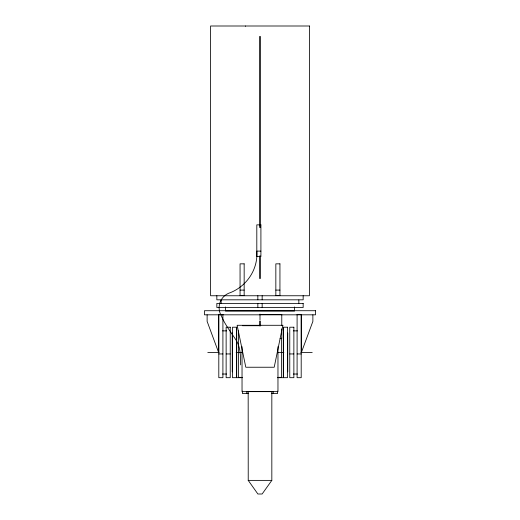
<?xml version="1.0" encoding="UTF-8"?>
<svg xmlns="http://www.w3.org/2000/svg" width="520" height="520" viewBox="0 0 520 520"><rect width="100%" height="100%" fill="white"/><g stroke="black" fill="none" stroke-linecap="round" stroke-linejoin="round"><path stroke-width="0.78" d="M271.83 480.382L262.132 494L257.875 494L248.228 480.382L248.17 391.476L271.83 391.476L271.83 480.382L248.17 480.382M260.91 251.108L256.808 251.108C258.147 269.094 247.097 285.798 230.62 292.552C220.467 295.562 216.06 306.904 221.403 315.998C225.024 324.779 231.036 332.221 236.087 340.178C240.734 347.51 240.533 356.538 240.636 364.884M240.058 290.095L244.16 290.095M275.841 290.095L279.942 290.095M260.598 314.392L281.775 314.392L281.775 325.65M242.431 325.721L260.806 325.721M222.547 330.87L226.649 330.87M293.351 330.87L297.453 330.87M280.092 338.52L281.775 338.52L281.775 328.868M207.786 352.45L219.122 352.45M236.119 352.45L241.787 352.45M278.213 352.45L283.881 352.45M300.878 352.45L312.214 352.45M218.803 353.951L222.905 353.951M226.135 353.951L230.237 353.951M289.764 353.951L293.865 353.951M297.096 353.951L301.197 353.951M222.547 374.029L226.649 374.029M293.351 374.029L297.453 374.029M242.099 377.364L238.492 377.364L238.492 330.889M277.901 377.364L281.508 377.364L281.508 338.104M242.327 377.689L236.704 377.689L236.704 327.21M277.673 377.689L283.296 377.689L283.296 327.21M248.378 393.244L246.772 393.244L246.772 391.638M271.622 393.244L273.228 393.244L273.228 391.638M248.02 393.529L242.431 393.529L242.431 391.112M271.98 393.529L277.57 393.529L277.57 391.112M312.877 314.841L312.877 321.373L301.308 352.677L301.308 314.841M303.16 295.718L303.16 299.819L216.84 299.819L216.84 295.718M298.844 299.962L298.844 303.381M294.528 306.963L294.528 311.058L225.472 311.058L225.472 306.963M287.749 333.028L287.749 371.872M277.966 346.651L277.966 391.644L242.034 391.644L242.034 346.651M262.158 295.718L262.158 299.819M262.158 303.401L262.158 307.502M260.605 36.387L260.605 227.539M260.605 255.886L260.605 278.564M260.605 320.996L260.605 325.865M260 314.087L260 319.761M259.396 36.387L259.396 227.539M259.396 255.886L259.396 278.564M259.396 320.996L259.396 325.865M257.842 295.718L257.842 299.819M257.842 303.401L257.842 307.502M232.252 333.028L232.252 371.872M221.156 299.962L221.156 303.381M218.692 314.841L218.692 352.677L207.123 321.373L207.123 314.841M245.589 26.273A1.508 1.508 0 0 1 245.57 26M282.841 325.293L274.209 367.237L245.791 367.237L237.159 325.293L282.841 325.293M309.406 26L210.594 26L210.594 295.757L309.406 295.757L309.406 26M260.91 224.855L256.808 224.855L256.808 256.581L260.91 256.581L260.91 224.855M244.16 263.842L240.058 263.842L240.058 295.568L244.16 295.568L244.16 263.842M279.942 263.842L275.841 263.842L275.841 295.568L279.942 295.568L279.942 263.842M303.16 303.401L216.84 303.401L216.84 307.502L303.16 307.502L303.16 303.401M315.536 310.719L204.464 310.719L204.464 314.821L315.536 314.821L315.536 310.719M222.905 314.373L218.803 314.373L218.803 377.689L222.905 377.689L222.905 314.373M301.197 314.373L297.096 314.373L297.096 377.689L301.197 377.689L301.197 314.373M230.237 327.21L226.135 327.21L226.135 377.689L230.237 377.689L230.237 327.21M236.594 327.21L232.499 327.21L232.499 377.689L236.594 377.689L236.594 327.21M287.502 327.21L283.406 327.21L283.406 377.689L287.502 377.689L287.502 327.21M293.865 327.21L289.764 327.21L289.764 377.689L293.865 377.689L293.865 327.21"/></g></svg>
